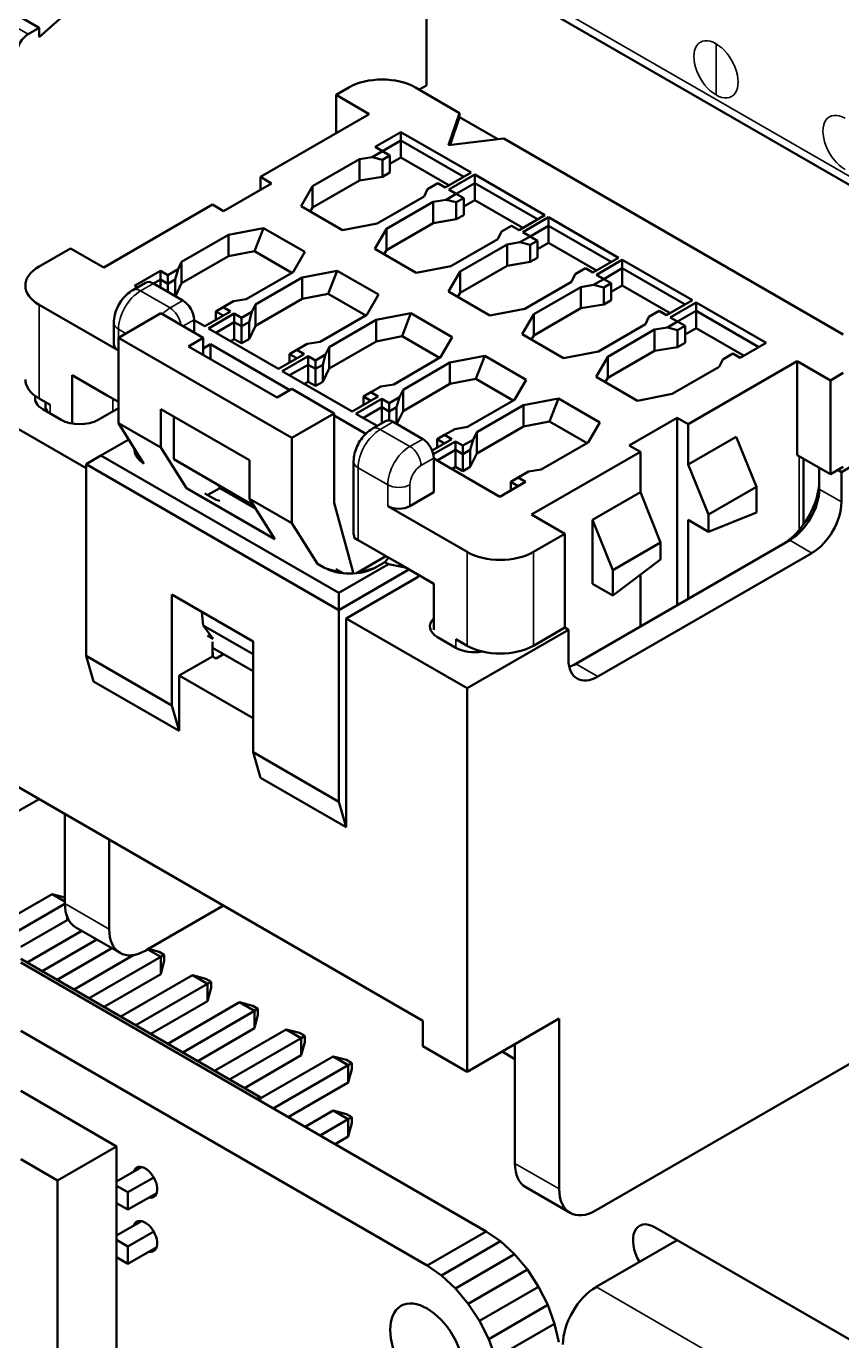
# Model space of a CAD drawing. Header units: millimetres. Extents: x 3100 to 5091, y 868 to 1900.
# Drawn here: x 4145.22 to 4160.85, y 1702.37 to 1727.55 of the extents above; entities that cross this region are included whole.
import ezdxf

# ---------------------------------------------------------------- set-up
doc = ezdxf.new("R2010")
doc.units = ezdxf.units.MM
doc.header["$LTSCALE"] = 1.8
doc.layers.add('외형선(ISO)', color=7, linetype='Continuous', lineweight=50)
doc.layers.add('좁은 외형선(ISO)', color=7, linetype='Continuous', lineweight=35)

msp = doc.modelspace()

# ---------------------------------------------------------------- linework, layer by layer
at = {"layer": '외형선(ISO)'}
for p, q in [((4145.467, 1727.525), (4135.426, 1733.322)), ((4152.892, 1732.954), (4152.892, 1726.422)), ((4145.467, 1727.347), (4148.154, 1729.729)), ((4152.892, 1729.193), (4161.306, 1724.335)), ((4145.255, 1727.402), (4145.467, 1727.525)), ((4145.467, 1727.525), (4145.467, 1727.347)), ((4151.407, 1726.382), (4151.159, 1726.239)), ((4152.68, 1726.382), (4153.528, 1725.892)), ((4152.892, 1726.422), (4152.75, 1726.341)), ((4151.159, 1725.504), (4151.159, 1726.239)), ((4151.159, 1726.239), (4151.796, 1725.871)), ((4149.71, 1724.667), (4151.796, 1725.871)), ((4153.528, 1725.892), (4153.316, 1725.279)), ((4153.528, 1725.81), (4153.346, 1725.283)), ((4153.528, 1725.892), (4153.528, 1725.81)), ((4154.259, 1725.388), (4153.528, 1725.81)), ((4152.404, 1725.528), (4151.909, 1725.243)), ((4153.747, 1724.753), (4152.404, 1725.528)), ((4152.404, 1725.528), (4152.404, 1725.365)), ((4152.404, 1725.365), (4152.05, 1725.161)), ((4152.404, 1725.365), (4152.404, 1725.038)), ((4153.606, 1724.671), (4152.404, 1725.365)), ((4153.316, 1725.279), (4154.377, 1725.402)), ((4154.377, 1725.402), (4160.882, 1721.646)), ((4150.71, 1724.489), (4151.608, 1725.008)), ((4151.854, 1725.048), (4151.608, 1725.008)), ((4151.608, 1725.008), (4151.608, 1724.6)), ((4152.05, 1725.161), (4151.854, 1725.048)), ((4151.854, 1725.048), (4152.05, 1724.998)), ((4151.909, 1725.243), (4152.05, 1725.161)), ((4152.05, 1725.161), (4152.192, 1725.079)), ((4152.192, 1725.079), (4152.05, 1724.998)), ((4152.192, 1725.079), (4152.192, 1724.753)), ((4152.404, 1725.038), (4152.192, 1724.916)), ((4153.323, 1724.508), (4152.404, 1725.038)), ((4152.05, 1724.998), (4152.05, 1724.671)), ((4152.192, 1724.753), (4152.05, 1724.671)), ((4153.252, 1724.467), (4153.747, 1724.753)), ((4149.003, 1724.014), (4149.922, 1724.544)), ((4149.71, 1724.667), (4149.71, 1724.422)), ((4149.922, 1724.544), (4149.71, 1724.667)), ((4150.71, 1724.081), (4151.608, 1724.6)), ((4152.05, 1724.671), (4151.608, 1724.6)), ((4152.915, 1724.435), (4153.111, 1724.549)), ((4153.111, 1724.549), (4153.252, 1724.467)), ((4153.818, 1724.712), (4153.323, 1724.426)), ((4153.818, 1724.549), (4153.465, 1724.344)), ((4155.162, 1723.936), (4153.818, 1724.712)), ((4153.818, 1724.712), (4153.818, 1724.549)), ((4153.818, 1724.549), (4153.818, 1724.222)), ((4155.02, 1723.855), (4153.818, 1724.549)), ((4150.488, 1724.104), (4150.71, 1724.489)), ((4150.71, 1724.489), (4150.71, 1724.081)), ((4152.846, 1724.293), (4151.948, 1723.775)), ((4152.846, 1724.293), (4152.915, 1724.435)), ((4153.465, 1724.344), (4153.268, 1724.231)), ((4153.323, 1724.426), (4153.465, 1724.344)), ((4153.465, 1724.344), (4153.606, 1724.263)), ((4153.606, 1724.263), (4153.465, 1724.181)), ((4153.606, 1724.263), (4153.606, 1723.936)), ((4146.705, 1722.932), (4148.791, 1724.136)), ((4148.791, 1724.136), (4149.003, 1724.014)), ((4151.28, 1723.646), (4150.488, 1724.104)), ((4150.664, 1724.002), (4150.71, 1724.081)), ((4152.125, 1723.673), (4153.023, 1724.191)), ((4153.268, 1724.231), (4153.023, 1724.191)), ((4153.023, 1724.191), (4153.023, 1723.783)), ((4153.268, 1724.231), (4153.465, 1724.181)), ((4153.465, 1724.181), (4153.465, 1723.855)), ((4153.818, 1724.222), (4153.606, 1724.099)), ((4154.737, 1723.691), (4153.818, 1724.222)), ((4151.948, 1723.775), (4151.28, 1723.646)), ((4152.125, 1723.265), (4153.023, 1723.783)), ((4153.465, 1723.855), (4153.023, 1723.783)), ((4153.606, 1723.936), (4153.465, 1723.855)), ((4154.667, 1723.65), (4155.162, 1723.936)), ((4155.232, 1723.895), (4154.737, 1723.61)), ((4156.576, 1723.12), (4155.232, 1723.895)), ((4155.232, 1723.895), (4155.232, 1723.732)), ((4148.2, 1723.04), (4149.098, 1723.559)), ((4149.098, 1723.559), (4149.766, 1723.687)), ((4149.098, 1723.559), (4149.098, 1723.15)), ((4149.597, 1723.246), (4149.766, 1723.687)), ((4149.766, 1723.687), (4150.558, 1723.23)), ((4151.902, 1723.287), (4152.125, 1723.673)), ((4152.125, 1723.673), (4152.125, 1723.265)), ((4154.26, 1723.477), (4154.329, 1723.619)), ((4154.329, 1723.619), (4154.525, 1723.732)), ((4154.525, 1723.732), (4154.667, 1723.65)), ((4154.879, 1723.528), (4154.682, 1723.415)), ((4154.737, 1723.61), (4154.879, 1723.528)), ((4155.232, 1723.732), (4154.879, 1723.528)), ((4154.879, 1723.528), (4155.02, 1723.446)), ((4155.232, 1723.732), (4155.232, 1723.405)), ((4156.434, 1723.038), (4155.232, 1723.732)), ((4146.068, 1723.299), (4145.467, 1722.952)), ((4146.068, 1723.299), (4146.705, 1722.932)), ((4149.098, 1723.15), (4149.597, 1723.246)), ((4149.597, 1723.246), (4150.314, 1722.832)), ((4152.694, 1722.83), (4151.902, 1723.287)), ((4152.079, 1723.185), (4152.125, 1723.265)), ((4154.26, 1723.477), (4153.362, 1722.958)), ((4153.539, 1722.856), (4154.437, 1723.375)), ((4154.682, 1723.415), (4154.437, 1723.375)), ((4154.437, 1723.375), (4154.437, 1722.967)), ((4154.682, 1723.415), (4154.879, 1723.365)), ((4155.02, 1723.446), (4154.879, 1723.365)), ((4154.879, 1723.365), (4154.879, 1723.038)), ((4155.02, 1723.446), (4155.02, 1723.12)), ((4155.232, 1723.405), (4155.02, 1723.283)), ((4156.152, 1722.875), (4155.232, 1723.405)), ((4148.2, 1723.04), (4148.131, 1722.898)), ((4148.2, 1722.632), (4149.098, 1723.15)), ((4148.2, 1723.04), (4148.2, 1722.632)), ((4150.558, 1723.23), (4150.336, 1722.844)), ((4154.879, 1723.038), (4154.437, 1722.967)), ((4155.02, 1723.12), (4154.879, 1723.038)), ((4156.081, 1722.834), (4156.576, 1723.12)), ((4156.647, 1723.079), (4156.152, 1722.793)), ((4157.99, 1722.303), (4156.647, 1723.079)), ((4156.647, 1723.079), (4156.647, 1722.916)), ((4147.794, 1722.867), (4147.299, 1722.581)), ((4147.935, 1722.785), (4147.794, 1722.867)), ((4147.794, 1722.867), (4147.794, 1722.703)), ((4148.131, 1722.898), (4147.935, 1722.785)), ((4147.935, 1722.785), (4147.935, 1722.622)), ((4148.131, 1722.898), (4148.076, 1722.703)), ((4150.336, 1722.844), (4149.438, 1722.326)), ((4149.614, 1722.224), (4150.512, 1722.742)), ((4150.512, 1722.742), (4151.181, 1722.871)), ((4150.512, 1722.742), (4150.512, 1722.334)), ((4151.011, 1722.43), (4151.181, 1722.871)), ((4151.181, 1722.871), (4151.973, 1722.413)), ((4153.362, 1722.958), (4152.694, 1722.83)), ((4153.316, 1722.471), (4153.539, 1722.856)), ((4153.539, 1722.448), (4154.437, 1722.967)), ((4153.539, 1722.856), (4153.539, 1722.448)), ((4155.674, 1722.66), (4155.743, 1722.802)), ((4155.743, 1722.802), (4155.939, 1722.916)), ((4155.939, 1722.916), (4156.081, 1722.834)), ((4156.152, 1722.793), (4156.293, 1722.711)), ((4156.647, 1722.916), (4156.293, 1722.711)), ((4156.647, 1722.916), (4156.647, 1722.589)), ((4157.849, 1722.222), (4156.647, 1722.916)), ((4147.262, 1722.498), (4147.509, 1722.641)), ((4147.299, 1722.581), (4147.352, 1722.55)), ((4147.794, 1722.703), (4147.659, 1722.626)), ((4148.225, 1722.299), (4147.659, 1722.626)), ((4147.794, 1722.703), (4147.794, 1722.548)), ((4147.935, 1722.622), (4147.794, 1722.703)), ((4148.076, 1722.703), (4147.935, 1722.622)), ((4147.935, 1722.622), (4147.935, 1722.466)), ((4148.076, 1722.703), (4148.076, 1722.385)), ((4148.2, 1722.632), (4148.08, 1722.383)), ((4155.674, 1722.66), (4154.776, 1722.142)), ((4154.953, 1722.04), (4155.851, 1722.558)), ((4156.097, 1722.598), (4155.851, 1722.558)), ((4155.851, 1722.558), (4155.851, 1722.15)), ((4156.293, 1722.711), (4156.097, 1722.598)), ((4156.097, 1722.598), (4156.293, 1722.548)), ((4156.293, 1722.711), (4156.434, 1722.63)), ((4156.434, 1722.63), (4156.293, 1722.548)), ((4156.293, 1722.548), (4156.293, 1722.222)), ((4156.434, 1722.63), (4156.434, 1722.303)), ((4156.647, 1722.589), (4156.434, 1722.466)), ((4157.566, 1722.058), (4156.647, 1722.589)), ((4148.996, 1722.173), (4149.192, 1722.286)), ((4149.192, 1722.286), (4149.438, 1722.326)), ((4149.614, 1721.815), (4150.512, 1722.334)), ((4150.512, 1722.334), (4151.011, 1722.43)), ((4151.011, 1722.43), (4151.729, 1722.015)), ((4151.973, 1722.413), (4151.75, 1722.028)), ((4154.108, 1722.013), (4153.316, 1722.471)), ((4153.493, 1722.369), (4153.539, 1722.448)), ((4156.434, 1722.303), (4156.293, 1722.222)), ((4157.495, 1722.017), (4157.99, 1722.303)), ((4158.061, 1722.262), (4157.566, 1721.977)), ((4159.404, 1721.487), (4158.061, 1722.262)), ((4158.061, 1722.262), (4158.061, 1722.099)), ((4146.987, 1721.34), (4145.467, 1722.217)), ((4147.801, 1722.054), (4146.987, 1721.585)), ((4147.801, 1722.054), (4148.614, 1721.585)), ((4148.642, 1721.805), (4149.137, 1722.091)), ((4149.208, 1722.05), (4148.713, 1721.764)), ((4148.996, 1722.173), (4148.854, 1722.091)), ((4148.854, 1722.091), (4148.854, 1721.928)), ((4148.996, 1722.009), (4148.854, 1722.091)), ((4149.137, 1722.091), (4148.996, 1722.173)), ((4149.349, 1721.968), (4149.208, 1722.05)), ((4149.208, 1722.05), (4149.208, 1721.887)), ((4149.546, 1722.082), (4149.349, 1721.968)), ((4149.546, 1722.082), (4149.491, 1721.887)), ((4149.614, 1722.224), (4149.546, 1722.082)), ((4149.614, 1722.224), (4149.614, 1721.815)), ((4151.75, 1722.028), (4150.852, 1721.509)), ((4151.927, 1721.926), (4152.595, 1722.054)), ((4152.425, 1721.613), (4152.595, 1722.054)), ((4152.595, 1722.054), (4153.387, 1721.597)), ((4154.776, 1722.142), (4154.108, 1722.013)), ((4154.73, 1721.654), (4154.953, 1722.04)), ((4154.953, 1721.632), (4155.851, 1722.15)), ((4154.953, 1722.04), (4154.953, 1721.632)), ((4156.293, 1722.222), (4155.851, 1722.15)), ((4157.089, 1721.844), (4157.157, 1721.986)), ((4157.157, 1721.986), (4157.354, 1722.099)), ((4157.354, 1722.099), (4157.495, 1722.017)), ((4157.566, 1721.977), (4157.707, 1721.895)), ((4158.061, 1722.099), (4157.707, 1721.895)), ((4159.263, 1721.405), (4158.061, 1722.099)), ((4158.061, 1722.099), (4158.061, 1721.772)), ((4146.9, 1721.462), (4146.9, 1721.87)), ((4148.437, 1721.687), (4148.437, 1721.932)), ((4148.437, 1721.924), (4148.642, 1721.805)), ((4148.713, 1721.764), (4150.056, 1720.989)), ((4149.208, 1721.887), (4148.854, 1721.683)), ((4149.208, 1721.887), (4149.208, 1721.56)), ((4149.349, 1721.805), (4149.208, 1721.887)), ((4149.349, 1721.968), (4149.349, 1721.805)), ((4149.491, 1721.887), (4149.349, 1721.805)), ((4149.349, 1721.805), (4149.349, 1721.479)), ((4149.491, 1721.887), (4149.491, 1721.56)), ((4149.614, 1721.815), (4149.491, 1721.56)), ((4151.029, 1721.407), (4151.927, 1721.926)), ((4151.927, 1721.926), (4151.927, 1721.517)), ((4157.089, 1721.844), (4156.19, 1721.325)), ((4156.367, 1721.223), (4157.265, 1721.742)), ((4157.511, 1721.782), (4157.265, 1721.742)), ((4157.265, 1721.742), (4157.265, 1721.334)), ((4157.707, 1721.895), (4157.511, 1721.782)), ((4157.511, 1721.782), (4157.707, 1721.732)), ((4157.707, 1721.895), (4157.849, 1721.813)), ((4157.849, 1721.813), (4157.707, 1721.732)), ((4157.707, 1721.732), (4157.707, 1721.405)), ((4157.849, 1721.813), (4157.849, 1721.487)), ((4158.061, 1721.772), (4157.849, 1721.65)), ((4158.98, 1721.242), (4158.061, 1721.772)), ((4146.987, 1721.585), (4150.311, 1719.666)), ((4146.987, 1721.585), (4146.987, 1719.952)), ((4148.614, 1721.585), (4148.331, 1721.421)), ((4148.614, 1721.258), (4148.614, 1721.585)), ((4149.208, 1721.56), (4149.137, 1721.519)), ((4149.349, 1721.479), (4149.208, 1721.56)), ((4149.491, 1721.56), (4149.349, 1721.479)), ((4150.606, 1721.469), (4150.852, 1721.509)), ((4151.029, 1720.999), (4151.927, 1721.517)), ((4151.927, 1721.517), (4152.425, 1721.613)), ((4152.425, 1721.613), (4153.143, 1721.199)), ((4153.387, 1721.597), (4153.164, 1721.211)), ((4155.522, 1721.197), (4154.73, 1721.654)), ((4154.907, 1721.552), (4154.953, 1721.632)), ((4157.849, 1721.487), (4157.707, 1721.405)), ((4158.909, 1721.201), (4159.404, 1721.487)), ((4148.331, 1721.421), (4150.028, 1720.442)), ((4148.614, 1721.381), (4148.755, 1721.462)), ((4150.276, 1720.584), (4148.755, 1721.462)), ((4148.755, 1721.462), (4148.755, 1721.176)), ((4150.056, 1720.989), (4150.551, 1721.274)), ((4150.622, 1721.234), (4150.127, 1720.948)), ((4150.41, 1721.356), (4150.268, 1721.274)), ((4150.268, 1721.274), (4150.268, 1721.111)), ((4150.41, 1721.193), (4150.268, 1721.274)), ((4150.41, 1721.356), (4150.606, 1721.469)), ((4150.551, 1721.274), (4150.41, 1721.356)), ((4150.763, 1721.152), (4150.622, 1721.234)), ((4150.622, 1721.234), (4150.622, 1721.07)), ((4150.96, 1721.265), (4150.763, 1721.152)), ((4150.96, 1721.265), (4150.905, 1721.07)), ((4151.029, 1721.407), (4150.96, 1721.265)), ((4151.029, 1721.407), (4151.029, 1720.999)), ((4153.341, 1721.109), (4154.009, 1721.238)), ((4153.839, 1720.797), (4154.009, 1721.238)), ((4154.009, 1721.238), (4154.801, 1720.78)), ((4156.19, 1721.325), (4155.522, 1721.197)), ((4156.145, 1720.838), (4156.367, 1721.223)), ((4156.367, 1720.815), (4157.265, 1721.334)), ((4156.367, 1721.223), (4156.367, 1720.815)), ((4157.707, 1721.405), (4157.265, 1721.334)), ((4158.571, 1721.169), (4158.768, 1721.283)), ((4158.768, 1721.283), (4158.909, 1721.201)), ((4150.622, 1721.07), (4150.268, 1720.866)), ((4150.622, 1721.07), (4150.622, 1720.744)), ((4150.763, 1720.989), (4150.622, 1721.07)), ((4150.763, 1721.152), (4150.763, 1720.989)), ((4150.905, 1721.07), (4150.763, 1720.989)), ((4150.763, 1720.989), (4150.763, 1720.662)), ((4150.905, 1721.07), (4150.905, 1720.744)), ((4151.029, 1720.999), (4150.905, 1720.744)), ((4153.164, 1721.211), (4152.266, 1720.693)), ((4152.443, 1720.591), (4153.341, 1721.109)), ((4153.341, 1721.109), (4153.341, 1720.701)), ((4158.503, 1721.027), (4157.605, 1720.509)), ((4159.998, 1721.136), (4157.912, 1719.931)), ((4158.503, 1721.027), (4158.571, 1721.169)), ((4160.635, 1720.768), (4159.998, 1721.136)), ((4159.998, 1721.136), (4159.998, 1719.339)), ((4146.104, 1719.94), (4146.104, 1720.87)), ((4146.775, 1720.482), (4146.104, 1720.87)), ((4150.127, 1720.948), (4151.471, 1720.172)), ((4150.622, 1720.744), (4150.551, 1720.703)), ((4150.763, 1720.662), (4150.622, 1720.744)), ((4150.905, 1720.744), (4150.763, 1720.662)), ((4153.341, 1720.701), (4153.839, 1720.797)), ((4153.839, 1720.797), (4154.557, 1720.382)), ((4154.801, 1720.78), (4154.578, 1720.395)), ((4156.936, 1720.38), (4156.145, 1720.838)), ((4156.321, 1720.736), (4156.367, 1720.815)), ((4160.882, 1720.911), (4160.635, 1720.768)), ((4160.635, 1718.972), (4160.635, 1720.768)), ((4146.987, 1720.36), (4146.775, 1720.482)), ((4150.311, 1720.605), (4150.028, 1720.442)), ((4150.311, 1720.605), (4151.124, 1720.135)), ((4151.824, 1720.54), (4151.683, 1720.458)), ((4151.824, 1720.54), (4152.021, 1720.653)), ((4151.966, 1720.458), (4151.824, 1720.54)), ((4152.021, 1720.653), (4152.266, 1720.693)), ((4152.443, 1720.591), (4152.374, 1720.449)), ((4152.443, 1720.182), (4153.341, 1720.701)), ((4152.443, 1720.591), (4152.443, 1720.182)), ((4157.605, 1720.509), (4156.936, 1720.38)), ((4146.369, 1719.084), (4144.194, 1720.34)), ((4145.467, 1720.421), (4145.679, 1720.299)), ((4145.538, 1720.217), (4145.891, 1720.013)), ((4145.591, 1720.258), (4145.591, 1720.349)), ((4146.987, 1720.237), (4146.599, 1720.013)), ((4147.801, 1719.482), (4147.801, 1720.217)), ((4147.801, 1720.217), (4149.498, 1719.237)), ((4151.471, 1720.172), (4151.966, 1720.458)), ((4152.036, 1720.417), (4151.541, 1720.131)), ((4151.683, 1720.458), (4151.683, 1720.295)), ((4151.824, 1720.376), (4151.683, 1720.458)), ((4152.036, 1720.254), (4151.683, 1720.05)), ((4152.178, 1720.335), (4152.036, 1720.417)), ((4152.036, 1720.417), (4152.036, 1720.254)), ((4152.036, 1720.254), (4152.036, 1719.947)), ((4152.178, 1720.172), (4152.036, 1720.254)), ((4152.374, 1720.449), (4152.178, 1720.335)), ((4152.178, 1720.335), (4152.178, 1720.172)), ((4152.319, 1720.254), (4152.178, 1720.172)), ((4152.374, 1720.449), (4152.319, 1720.254)), ((4152.319, 1720.254), (4152.319, 1719.935)), ((4154.578, 1720.395), (4153.68, 1719.876)), ((4153.857, 1719.774), (4154.755, 1720.293)), ((4154.755, 1720.293), (4155.423, 1720.421)), ((4154.755, 1720.293), (4154.755, 1719.884)), ((4155.254, 1719.98), (4155.423, 1720.421)), ((4155.423, 1720.421), (4156.215, 1719.964)), ((4148.048, 1720.074), (4148.048, 1719.258)), ((4151.124, 1720.135), (4150.311, 1719.666)), ((4151.124, 1718.421), (4151.124, 1720.135)), ((4151.729, 1719.745), (4151.124, 1720.095)), ((4151.541, 1720.131), (4151.948, 1719.896)), ((4151.858, 1719.844), (4152.105, 1719.987)), ((4152.178, 1720.172), (4152.178, 1720)), ((4152.255, 1719.972), (4152.821, 1719.645)), ((4152.443, 1720.182), (4152.322, 1719.934)), ((4154.755, 1719.884), (4155.254, 1719.98)), ((4155.254, 1719.98), (4155.971, 1719.566)), ((4156.215, 1719.964), (4155.992, 1719.578)), ((4157.7, 1720.054), (4156.781, 1719.523)), ((4157.7, 1720.054), (4157.7, 1716.461)), ((4157.912, 1719.931), (4157.7, 1720.054)), ((4146.987, 1719.952), (4147.801, 1719.482)), ((4146.987, 1719.952), (4147.478, 1719.173)), ((4153.238, 1719.723), (4153.097, 1719.641)), ((4153.238, 1719.723), (4153.435, 1719.836)), ((4153.38, 1719.641), (4153.238, 1719.723)), ((4153.435, 1719.836), (4153.68, 1719.876)), ((4153.857, 1719.774), (4153.788, 1719.632)), ((4153.857, 1719.366), (4154.755, 1719.884)), ((4153.857, 1719.774), (4153.857, 1719.366)), ((4157.912, 1719.156), (4157.912, 1719.931)), ((4146.652, 1719.329), (4147.185, 1719.637)), ((4147.801, 1719.482), (4148.291, 1718.704)), ((4150.311, 1719.666), (4150.311, 1718.033)), ((4153.002, 1719.423), (4153.38, 1719.641)), ((4153.45, 1719.601), (4153.024, 1719.354)), ((4153.097, 1719.641), (4153.097, 1719.478)), ((4153.238, 1719.56), (4153.097, 1719.641)), ((4153.592, 1719.519), (4153.45, 1719.601)), ((4153.45, 1719.601), (4153.45, 1719.437)), ((4153.788, 1719.632), (4153.592, 1719.519)), ((4153.592, 1719.519), (4153.592, 1719.356)), ((4153.788, 1719.632), (4153.733, 1719.437)), ((4155.992, 1719.578), (4155.094, 1719.06)), ((4156.781, 1719.523), (4156.993, 1719.401)), ((4158.832, 1719.686), (4157.912, 1719.156)), ((4158.832, 1719.686), (4159.22, 1718.727)), ((4160.847, 1719.013), (4161.801, 1719.564)), ((4146.652, 1719.329), (4146.369, 1719.166)), ((4151.212, 1716.696), (4146.652, 1719.329)), ((4148.048, 1719.258), (4149.579, 1718.374)), ((4149.498, 1718.502), (4149.498, 1719.237)), ((4151.496, 1717.829), (4151.496, 1719.217)), ((4153.033, 1718.625), (4153.033, 1719.278)), ((4153.033, 1719.27), (4154.299, 1718.539)), ((4153.45, 1719.437), (4153.097, 1719.233)), ((4153.592, 1719.356), (4153.45, 1719.437)), ((4153.45, 1719.437), (4153.45, 1719.111)), ((4153.733, 1719.437), (4153.592, 1719.356)), ((4153.592, 1719.356), (4153.592, 1719.029)), ((4153.733, 1719.437), (4153.733, 1719.111)), ((4153.857, 1719.366), (4153.733, 1719.111)), ((4156.993, 1719.401), (4154.907, 1718.196)), ((4156.993, 1719.401), (4156.993, 1718.625)), ((4160.635, 1718.972), (4159.998, 1719.339)), ((4160.121, 1719.268), (4160.121, 1718.007)), ((4151.212, 1716.369), (4146.369, 1719.166)), ((4146.369, 1715.492), (4146.369, 1719.166)), ((4153.45, 1719.111), (4153.38, 1719.07)), ((4153.592, 1719.029), (4153.45, 1719.111)), ((4153.733, 1719.111), (4153.592, 1719.029)), ((4154.653, 1718.907), (4154.849, 1719.02)), ((4154.849, 1719.02), (4155.094, 1719.06)), ((4158.301, 1718.196), (4157.912, 1719.156)), ((4160.423, 1718.686), (4160.423, 1719.094)), ((4160.635, 1718.972), (4160.882, 1719.115)), ((4160.847, 1719.013), (4160.776, 1719.054)), ((4160.847, 1718.441), (4160.847, 1719.013)), ((4149.985, 1717.729), (4148.294, 1718.705)), ((4148.7, 1718.573), (4148.929, 1718.705)), ((4148.929, 1718.705), (4148.915, 1718.757)), ((4149.622, 1718.305), (4148.929, 1718.705)), ((4154.299, 1718.539), (4154.794, 1718.825)), ((4154.653, 1718.907), (4154.511, 1718.825)), ((4154.653, 1718.743), (4154.511, 1718.825)), ((4154.511, 1718.825), (4154.511, 1718.662)), ((4154.794, 1718.825), (4154.653, 1718.907)), ((4159.22, 1718.727), (4158.301, 1718.196)), ((4159.22, 1718.237), (4159.22, 1718.727)), ((4148.647, 1718.603), (4148.859, 1718.481)), ((4148.93, 1718.46), (4148.859, 1718.481)), ((4149.498, 1718.502), (4149.988, 1717.724)), ((4149.498, 1718.502), (4150.311, 1718.033)), ((4152.574, 1718.36), (4153.033, 1718.625)), ((4156.993, 1718.625), (4156.074, 1718.094)), ((4156.993, 1718.625), (4157.382, 1717.665)), ((4151.478, 1717.114), (4151.124, 1718.421)), ((4153.67, 1717.482), (4152.149, 1718.36)), ((4158.301, 1717.87), (4159.22, 1718.237)), ((4150.311, 1718.033), (4150.801, 1717.255)), ((4155.543, 1717.829), (4154.907, 1718.196)), ((4156.074, 1718.094), (4156.074, 1716.869)), ((4156.463, 1717.135), (4156.074, 1718.094)), ((4157.912, 1716.584), (4157.912, 1718.094)), ((4157.912, 1718.094), (4158.301, 1717.87)), ((4158.301, 1718.196), (4158.301, 1717.87)), ((4151.506, 1717.751), (4151.506, 1717.784)), ((4151.506, 1717.751), (4151.584, 1717.706)), ((4151.584, 1717.706), (4152.362, 1717.257)), ((4155.543, 1717.829), (4154.942, 1717.482)), ((4155.543, 1716.032), (4155.543, 1717.829)), ((4155.756, 1715.338), (4159.857, 1717.706)), ((4156.18, 1715.094), (4160.281, 1717.461)), ((4157.382, 1717.665), (4156.463, 1717.135)), ((4157.382, 1717.339), (4157.382, 1717.665)), ((4150.927, 1717.185), (4150.804, 1717.256)), ((4151.212, 1716.696), (4152.167, 1717.247)), ((4152.114, 1717.4), (4151.564, 1717.083)), ((4152.096, 1717.288), (4151.917, 1717.185)), ((4152.096, 1717.288), (4152.167, 1717.37)), ((4152.096, 1717.288), (4152.167, 1717.247)), ((4152.485, 1717.186), (4152.167, 1717.247)), ((4153.033, 1716.869), (4152.362, 1717.257)), ((4156.463, 1716.645), (4157.382, 1717.339)), ((4151.157, 1717.154), (4151.281, 1717.083)), ((4151.212, 1716.369), (4152.556, 1717.145)), ((4151.354, 1716.206), (4152.733, 1717.002)), ((4151.483, 1717.068), (4151.478, 1717.114)), ((4152.733, 1717.043), (4152.733, 1717.002)), ((4156.463, 1717.135), (4156.463, 1716.645)), ((4156.993, 1717.045), (4156.993, 1716.053)), ((4151.212, 1716.369), (4151.212, 1716.696)), ((4153.033, 1716.869), (4153.033, 1715.991)), ((4156.074, 1716.869), (4156.463, 1716.645)), ((4148.013, 1714.542), (4148.013, 1716.665)), ((4149.568, 1715.767), (4148.013, 1716.665)), ((4148.612, 1716.074), (4148.588, 1716.333)), ((4151.212, 1712.695), (4151.212, 1716.369)), ((4153.67, 1714.869), (4151.354, 1716.206)), ((4151.354, 1716.206), (4151.354, 1712.205)), ((4149.568, 1715.522), (4148.612, 1716.074)), ((4148.803, 1715.818), (4148.612, 1716.074)), ((4153.67, 1714.869), (4155.614, 1715.992)), ((4154.942, 1715.685), (4155.543, 1716.032)), ((4155.614, 1715.992), (4155.543, 1716.032)), ((4155.614, 1715.992), (4155.614, 1715.42)), ((4148.698, 1715.878), (4148.803, 1715.818)), ((4148.788, 1715.756), (4148.788, 1715.48)), ((4149.568, 1713.644), (4149.568, 1715.767)), ((4153.104, 1715.849), (4153.458, 1715.645)), ((4153.458, 1715.808), (4153.67, 1715.685)), ((4148.013, 1714.542), (4146.369, 1715.492)), ((4146.51, 1715.002), (4146.369, 1715.492)), ((4148.788, 1715.48), (4148.154, 1715.114)), ((4148.791, 1715.645), (4148.788, 1715.648)), ((4148.859, 1715.439), (4148.788, 1715.48)), ((4149.568, 1715.196), (4148.791, 1715.645)), ((4148.799, 1715.474), (4148.791, 1715.645)), ((4148.859, 1715.439), (4149.003, 1715.522)), ((4148.154, 1714.052), (4146.51, 1715.002)), ((4148.154, 1715.114), (4149.568, 1714.297)), ((4148.154, 1715.114), (4148.154, 1714.052)), ((4153.67, 1707.521), (4153.67, 1714.869)), ((4148.154, 1714.052), (4148.013, 1714.542)), ((4151.212, 1712.695), (4149.568, 1713.644)), ((4149.71, 1713.154), (4149.568, 1713.644)), ((4152.821, 1708.5), (4145.043, 1712.991)), ((4151.354, 1712.205), (4149.71, 1713.154)), ((4145.043, 1712.501), (4145.467, 1712.746)), ((4151.354, 1712.205), (4151.212, 1712.695)), ((4145.962, 1710.746), (4145.962, 1712.46)), ((4146.811, 1710.256), (4146.811, 1711.97)), ((4144.551, 1710.254), (4145.716, 1710.927)), ((4145.716, 1710.927), (4145.962, 1710.784)), ((4145.716, 1710.927), (4145.962, 1710.861)), ((4145.962, 1710.737), (4144.838, 1710.088)), ((4149.003, 1710.705), (4147.518, 1709.848)), ((4145.114, 1709.916), (4146.003, 1710.429)), ((4146.003, 1710.496), (4146.003, 1710.429)), ((4146.003, 1710.429), (4146.014, 1710.469)), ((4145.24, 1709.615), (4146.287, 1710.22)), ((4147.018, 1709.798), (4146.169, 1710.288)), ((4145.239, 1709.615), (4145.715, 1709.89)), ((4146.575, 1710.054), (4145.527, 1709.449)), ((4145.715, 1709.89), (4145.716, 1709.89)), ((4145.715, 1709.89), (4145.716, 1709.89)), ((4145.814, 1709.283), (4146.862, 1709.888)), ((4145.114, 1709.688), (4149.703, 1707.037)), ((4146.138, 1709.096), (4147.285, 1709.759)), ((4147.799, 1709.724), (4146.425, 1708.93)), ((4147.551, 1709.867), (4147.799, 1709.724)), ((4147.566, 1709.875), (4147.767, 1709.821)), ((4147.767, 1709.821), (4147.867, 1709.763)), ((4147.867, 1709.763), (4147.799, 1709.724)), ((4147.799, 1709.724), (4147.799, 1709.392)), ((4147.799, 1709.392), (4147.867, 1709.647)), ((4147.867, 1709.647), (4147.867, 1709.763)), ((4154.037, 1704.463), (4145.114, 1709.615)), ((4146.712, 1708.764), (4147.799, 1709.392)), ((4146.137, 1709.096), (4146.614, 1709.371)), ((4146.614, 1709.371), (4146.614, 1709.371)), ((4146.614, 1709.371), (4146.614, 1709.371)), ((4147.036, 1708.578), (4148.41, 1709.371)), ((4148.697, 1709.205), (4147.323, 1708.412)), ((4148.41, 1709.371), (4148.697, 1709.205)), ((4148.41, 1709.371), (4148.665, 1709.303)), ((4148.665, 1709.303), (4148.765, 1709.244)), ((4148.765, 1709.244), (4148.697, 1709.205)), ((4148.697, 1709.205), (4148.697, 1708.873)), ((4148.765, 1709.128), (4148.765, 1709.244)), ((4148.697, 1708.873), (4148.765, 1709.128)), ((4147.035, 1708.578), (4147.512, 1708.853)), ((4147.512, 1708.853), (4147.512, 1708.852)), ((4147.512, 1708.853), (4147.512, 1708.853)), ((4147.61, 1708.246), (4148.697, 1708.873)), ((4147.934, 1708.059), (4149.308, 1708.852)), ((4149.595, 1708.686), (4148.221, 1707.893)), ((4149.308, 1708.852), (4149.595, 1708.686)), ((4149.308, 1708.852), (4149.563, 1708.784)), ((4149.563, 1708.784), (4149.663, 1708.726)), ((4149.663, 1708.726), (4149.595, 1708.686)), ((4149.595, 1708.686), (4149.595, 1708.354)), ((4149.663, 1708.609), (4149.663, 1708.726)), ((4149.595, 1708.354), (4149.663, 1708.609)), ((4152.821, 1708.01), (4152.821, 1708.5)), ((4155.437, 1708.541), (4153.67, 1707.521)), ((4155.437, 1705.275), (4155.437, 1708.541)), ((4152.904, 1703.809), (4145.114, 1708.306)), ((4147.933, 1708.059), (4148.41, 1708.334)), ((4148.41, 1708.334), (4148.41, 1708.334)), ((4148.41, 1708.334), (4148.41, 1708.334)), ((4148.508, 1707.727), (4149.595, 1708.354)), ((4148.832, 1707.54), (4150.206, 1708.334)), ((4150.493, 1708.168), (4149.119, 1707.374)), ((4150.206, 1708.334), (4150.493, 1708.168)), ((4150.206, 1708.334), (4150.461, 1708.265)), ((4150.461, 1708.265), (4150.561, 1708.207)), ((4150.561, 1708.207), (4150.493, 1708.168)), ((4150.493, 1708.168), (4150.493, 1707.836)), ((4150.561, 1708.091), (4150.561, 1708.207)), ((4161.801, 1708.133), (4156.145, 1704.867)), ((4150.493, 1707.836), (4150.561, 1708.091)), ((4153.67, 1707.521), (4152.821, 1708.01)), ((4154.341, 1707.908), (4154.589, 1707.765)), ((4154.589, 1705.765), (4154.589, 1708.051)), ((4148.831, 1707.54), (4149.308, 1707.815)), ((4149.308, 1707.815), (4149.308, 1707.815)), ((4149.308, 1707.815), (4149.308, 1707.815)), ((4149.406, 1707.208), (4150.493, 1707.836)), ((4149.703, 1707.006), (4151.104, 1707.815)), ((4151.391, 1707.649), (4149.955, 1706.82)), ((4151.104, 1707.815), (4151.359, 1707.747)), ((4151.104, 1707.815), (4151.391, 1707.649)), ((4151.359, 1707.747), (4151.459, 1707.688)), ((4151.459, 1707.688), (4151.391, 1707.649)), ((4151.391, 1707.649), (4151.391, 1707.317)), ((4151.459, 1707.688), (4151.459, 1707.572)), ((4151.391, 1707.317), (4151.459, 1707.572)), ((4145.114, 1707.153), (4146.952, 1706.092)), ((4149.703, 1707.006), (4150.206, 1707.297)), ((4150.206, 1707.297), (4150.206, 1707.296)), ((4150.206, 1707.297), (4150.206, 1707.297)), ((4150.243, 1706.654), (4151.391, 1707.317)), ((4149.703, 1707.037), (4149.641, 1707.001)), ((4149.703, 1707.037), (4149.703, 1706.965)), ((4150.566, 1706.467), (4151.104, 1706.778)), ((4151.104, 1706.778), (4151.359, 1706.71)), ((4151.104, 1706.778), (4151.391, 1706.612)), ((4151.359, 1706.71), (4151.459, 1706.651)), ((4151.459, 1706.651), (4151.391, 1706.612)), ((4151.459, 1706.651), (4151.459, 1706.535)), ((4151.391, 1706.612), (4150.853, 1706.301)), ((4151.391, 1706.612), (4151.391, 1706.28)), ((4151.391, 1706.28), (4151.459, 1706.535)), ((4151.14, 1706.136), (4151.391, 1706.28)), ((4145.821, 1705.438), (4146.952, 1706.092)), ((4146.952, 1706.092), (4146.952, 1692.538)), ((4145.821, 1705.438), (4145.114, 1705.847)), ((4146.952, 1705.418), (4147.433, 1705.696)), ((4145.821, 1691.885), (4145.821, 1705.438)), ((4147.664, 1705.497), (4147.17, 1705.212)), ((4146.952, 1705.338), (4147.17, 1705.212)), ((4147.17, 1705.212), (4147.17, 1704.88)), ((4147.17, 1704.88), (4147.721, 1705.198)), ((4155.645, 1704.817), (4154.796, 1705.307)), ((4146.952, 1705.006), (4147.17, 1704.88)), ((4146.952, 1704.381), (4147.433, 1704.659)), ((4147.664, 1704.46), (4147.17, 1704.175)), ((4154.037, 1704.463), (4152.904, 1703.809)), ((4154.314, 1704.272), (4154.037, 1704.463)), ((4157.276, 1704.54), (4162.508, 1701.519)), ((4146.952, 1704.301), (4147.17, 1704.175)), ((4147.17, 1704.175), (4147.17, 1703.843)), ((4147.17, 1703.843), (4147.721, 1704.161)), ((4154.314, 1704.272), (4153.181, 1703.618)), ((4154.581, 1704.024), (4154.314, 1704.272)), ((4156.145, 1703.397), (4157.7, 1704.295)), ((4146.952, 1703.969), (4147.17, 1703.843)), ((4154.581, 1704.024), (4153.448, 1703.37)), ((4154.827, 1703.731), (4154.581, 1704.024)), ((4153.181, 1703.618), (4152.904, 1703.809)), ((4153.448, 1703.37), (4153.181, 1703.618)), ((4154.827, 1703.731), (4153.693, 1703.077)), ((4155.042, 1703.403), (4154.827, 1703.731)), ((4153.693, 1703.077), (4153.448, 1703.37)), ((4155.042, 1703.403), (4153.909, 1702.748)), ((4155.219, 1703.052), (4155.042, 1703.403)), ((4153.909, 1702.748), (4153.693, 1703.077)), ((4155.219, 1703.052), (4154.085, 1702.398)), ((4155.35, 1702.692), (4155.219, 1703.052)), ((4154.085, 1702.398), (4153.909, 1702.748)), ((4155.35, 1702.692), (4154.217, 1702.038)), ((4155.431, 1702.338), (4155.35, 1702.692)), ((4154.217, 1702.038), (4154.085, 1702.398))]:
    msp.add_line(p, q, dxfattribs=at)
for centre, major_axis, start_param, end_param in [((4145.255, 1727.157), (-0.15, -0.26), 3.926991, 5.497787), ((4152.043, 1726.014), (-0.9, 0), 3.926991, 5.497787), ((4146.104, 1722.585), (-0.9, 0), 5.497787, 7.068583), ((4147.659, 1722.381), (-0.15, 0.26), 5.497787, 6.283185), ((4148.225, 1722.054), (0.15, -0.26), 0.785398, 2.356194), ((4147.2, 1721.462), (-0.3, 0), 0, 0.785398), ((4146.104, 1720.789), (-0.9, 0), 0, 0.785398), ((4145.891, 1720.421), (-0.5, 0), 6.126157, 7.068583), ((4145.891, 1720.258), (-0.3, 0), 0, 0.785398), ((4146.245, 1720.217), (0.5, 0), 3.926991, 5.497787), ((4152.255, 1719.727), (-0.15, 0.26), 5.497787, 6.283185), ((4147.993, 1719.45), (-0.7, 0), 6.244873, 7.019039), ((4152.821, 1719.401), (0.15, -0.26), 0.785398, 2.356194), ((4159.715, 1718.441), (-0.5, -0.866), 0.785398, 2.356194), ((4159.857, 1718.36), (-0.4, -0.693), 0.785398, 2.356194), ((4152.362, 1718.482), (-0.3, 0), 0.785398, 2.356194), ((4160.281, 1718.115), (0.4, 0.693), 3.926991, 5.497787), ((4151.796, 1717.829), (-0.3, 0), 0, 0.261799), ((4154.306, 1717.849), (0.9, 0), 3.926991, 5.497787), ((4151.422, 1717.47), (-0.7, 0), 0.785398, 2.356194), ((4151.422, 1717.164), (-0.2, 0), 0.785398, 0.919978), ((4151.422, 1717.164), (-0.2, 0), 2.221614, 2.356194), ((4153.458, 1716.053), (-0.5, 0), 5.725586, 7.068583), ((4154.306, 1716.053), (-0.9, 0), 0.785398, 2.356194), ((4153.811, 1715.849), (0.5, 0), 3.926991, 5.014964), ((4156.18, 1715.747), (-0.4, -0.693), 5.497787, 7.068583), ((4155.756, 1715.992), (-0.4, -0.693), 0.55899, 0.785398), ((4146.669, 1711.154), (-0.5, -0.866), 5.497787, 6.283185), ((4147.518, 1710.664), (-0.5, -0.866), 5.497787, 7.068583), ((4147.501, 1705.403), (0.163, -0.281), 5.796125, 9.909717), ((4155.296, 1706.173), (-0.5, -0.866), 5.497787, 6.283185), ((4156.145, 1705.683), (-0.5, -0.866), 5.497787, 7.068583), ((4147.501, 1704.366), (0.163, -0.281), 5.796125, 9.909717), ((4157.276, 1704.05), (-0.3, 0.52), 5.497787, 7.853982), ((4156.145, 1702.662), (0.45, 0.779), 0.785398, 2.356194)]:
    msp.add_ellipse(centre, major_axis=major_axis, ratio=0.57735, start_param=start_param, end_param=end_param, dxfattribs=at)
msp.add_ellipse((4152.904, 1702.168), major_axis=(0.5, -0.866), ratio=0.57735, dxfattribs=at)
for points in [[(4147.262, 1722.498), (4147.216, 1722.471), (4147.176, 1722.44), (4147.103, 1722.371), (4147.071, 1722.333), (4147.013, 1722.252), (4146.989, 1722.209), (4146.947, 1722.118), (4146.93, 1722.072), (4146.907, 1721.974), (4146.9, 1721.923), (4146.9, 1721.87)], [(4151.858, 1719.844), (4151.812, 1719.818), (4151.772, 1719.786), (4151.699, 1719.717), (4151.667, 1719.679), (4151.61, 1719.598), (4151.585, 1719.555), (4151.543, 1719.465), (4151.526, 1719.418), (4151.503, 1719.32), (4151.496, 1719.27), (4151.496, 1719.217)]]:
    msp.add_open_spline(points, degree=3, knots=[0, 0, 0, 0, 0.314159, 0.314159, 0.628319, 0.628319, 0.942478, 0.942478, 1.256637, 1.256637, 1.570796, 1.570796, 1.570796, 1.570796], dxfattribs=at)
at = {"layer": '좁은 외형선(ISO)'}
for p, q in [((4145.255, 1727.402), (4135.214, 1733.199)), ((4152.892, 1729.362), (4161.306, 1724.504)), ((4158.443, 1726.239), (4158.443, 1727.218)), ((4147.412, 1722.483), (4147.659, 1722.626)), ((4147.977, 1722.156), (4147.412, 1722.483)), ((4148.225, 1722.299), (4147.977, 1722.156)), ((4145.467, 1720.421), (4145.467, 1722.217)), ((4147.129, 1721.666), (4146.987, 1721.748)), ((4146.987, 1721.585), (4146.987, 1721.748)), ((4148.437, 1721.932), (4148.225, 1721.809)), ((4145.679, 1720.135), (4145.679, 1720.299)), ((4146.881, 1720.176), (4146.881, 1720.421)), ((4152.008, 1719.829), (4152.255, 1719.972)), ((4152.008, 1719.829), (4152.574, 1719.503)), ((4152.821, 1719.645), (4152.574, 1719.503)), ((4153.033, 1719.278), (4152.786, 1719.135)), ((4160.034, 1719.319), (4160.034, 1717.896)), ((4151.584, 1719.094), (4152.149, 1718.768)), ((4151.584, 1717.706), (4151.584, 1719.094)), ((4152.149, 1718.768), (4152.149, 1718.36)), ((4152.574, 1718.768), (4152.574, 1718.36)), ((4160.847, 1718.441), (4160.423, 1718.686)), ((4160.281, 1717.461), (4159.857, 1717.706)), ((4153.67, 1717.482), (4153.67, 1715.685)), ((4154.942, 1717.482), (4154.942, 1715.685)), ((4150.927, 1717.185), (4151.281, 1717.083)), ((4151.917, 1717.185), (4151.564, 1717.083)), ((4153.458, 1715.645), (4153.458, 1715.808)), ((4153.882, 1715.563), (4153.882, 1715.595)), ((4156.18, 1715.094), (4155.756, 1715.338)), ((4146.811, 1710.256), (4145.962, 1710.746)), ((4155.437, 1705.275), (4154.589, 1705.765)), ((4156.145, 1703.397), (4160.387, 1700.948))]:
    msp.add_line(p, q, dxfattribs=at)
for centre, major_axis, start_param, end_param in [((4158.443, 1726.729), (-0.3, 0.52), 5.497787, 8.63938), ((4158.443, 1726.729), (0.3, -0.52), 5.497787, 8.63938), ((4160.917, 1725.3), (-0.3, 0.52), 5.497787, 8.63938), ((4147.412, 1721.993), (0.3, 0.52), 0.785398, 2.356194), ((4147.412, 1722.238), (-0.15, 0.26), 5.497787, 6.283185), ((4147.977, 1721.666), (-0.3, -0.52), 3.926991, 4.287215), ((4147.977, 1721.911), (-0.15, 0.26), 4.094439, 5.497787), ((4147.2, 1721.87), (-0.3, 0), 0, 0.785398), ((4152.008, 1719.339), (0.3, 0.52), 0.785398, 2.356194), ((4152.008, 1719.584), (-0.15, 0.26), 5.497787, 6.283185), ((4152.574, 1719.013), (-0.3, -0.52), 3.926991, 5.497787), ((4152.574, 1719.258), (-0.15, 0.26), 3.926991, 5.497787), ((4151.796, 1719.217), (-0.3, 0), 0, 0.785398), ((4152.786, 1718.89), (-0.15, -0.26), 3.926991, 5.497787), ((4152.362, 1718.89), (-0.3, 0), 0.785398, 2.356195)]:
    msp.add_ellipse(centre, major_axis=major_axis, ratio=0.57735, start_param=start_param, end_param=end_param, dxfattribs=at)

doc.saveas('drawing.dxf')
